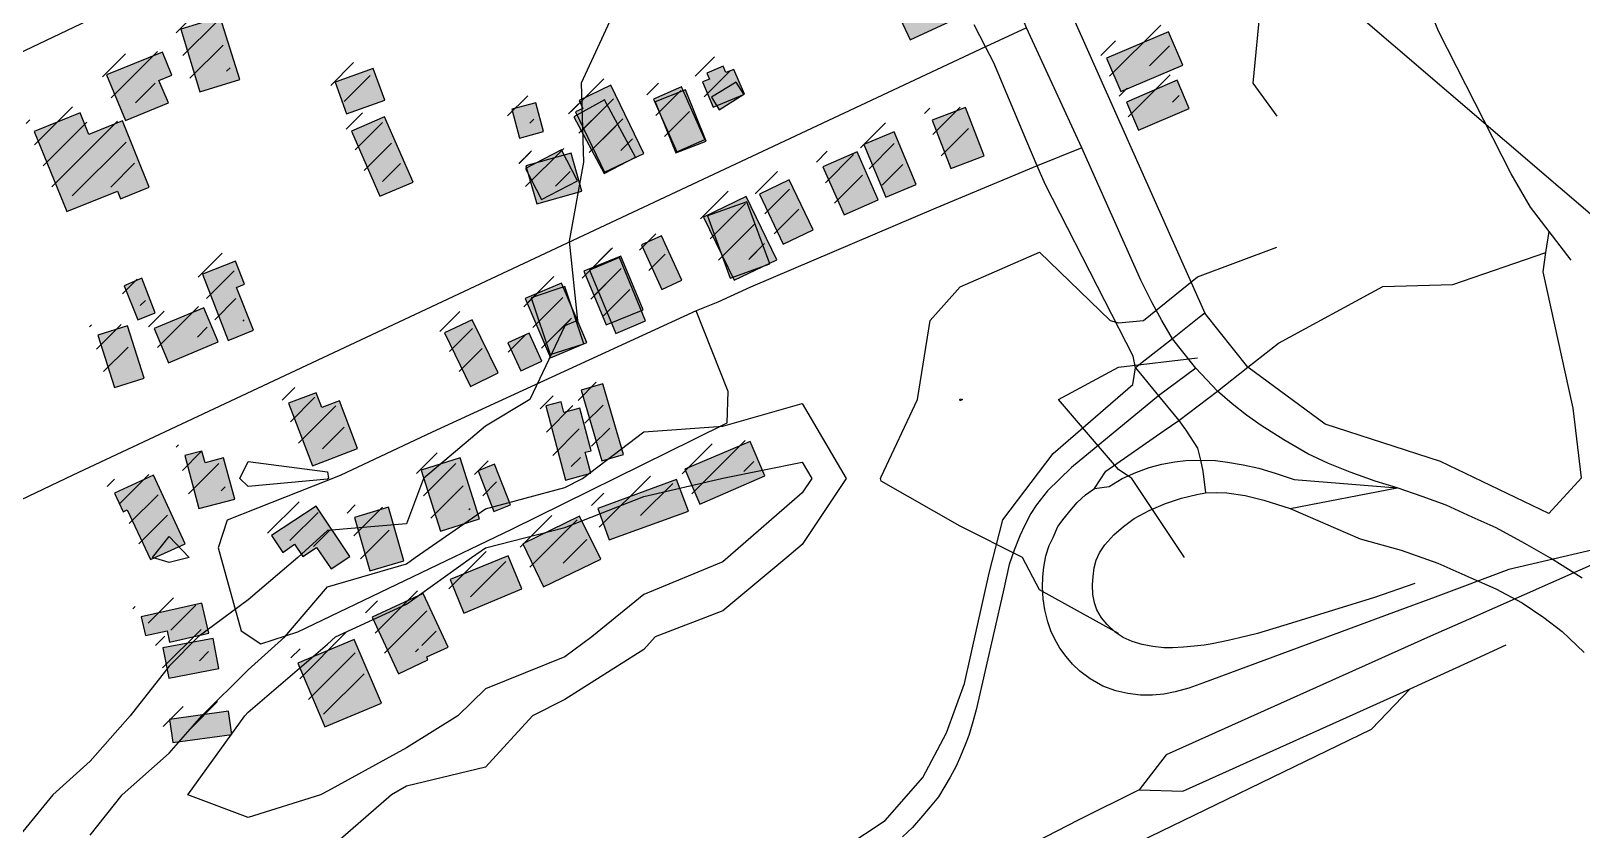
# Model space of a CAD drawing. Extents: x 6576311 to 6728256, y 2029764 to 2237541.
# Drawn here: x 6671656 to 6672833, y 2176499 to 2177105 of the extents above; entities that cross this region are included whole.
import ezdxf

# ---------------------------------------------------------------- set-up
doc = ezdxf.new("R2010")
doc.units = 21
for name, color, linetype in [('BUILDINGS', 9, 'Continuous'), ('CL_LOCAL', 4, 'Continuous'), ('CL_MAJOR', 2, 'Continuous'), ('CL_TRAIL', 6, 'Continuous'), ('CONTOUR_INDEX', 150, 'Continuous'), ('CONTOUR_MAJOR', 92, 'Continuous'), ('PLSS_QQ', 8, 'Continuous')]:
    doc.layers.add(name, color=color, linetype=linetype)

msp = doc.modelspace()

# ---------------------------------------------------------------- hatches: boundary and pattern name
at = {"layer": 'BUILDINGS_HATCH'}
for points in [[(6672304.8, 2177137.8), (6672323.2, 2177098.1), (6672353.2, 2177111.9), (6672334.8, 2177151.6)], [(6671814.7, 2177067.9), (6671800, 2177115.2), (6671770, 2177106.3), (6671784.6, 2177058.7)], [(6672472.2, 2177084.3), (6672483, 2177059), (6672529.9, 2177078.8), (6672519.1, 2177104.1)], [(6671753.4, 2177067.3), (6671763.3, 2177071.3), (6671756.1, 2177088.8), (6671713.7, 2177071.5), (6671728, 2177036.9), (6671760.6, 2177050.2)], [(6671895.6, 2177042), (6671924.8, 2177052.3), (6671915.9, 2177076.3), (6671887, 2177066)], [(6672165.8, 2177066.2), (6672173.8, 2177047), (6672197.5, 2177056.9), (6672189.6, 2177075.7), (6672183.4, 2177073.2), (6672181.3, 2177078), (6672169, 2177072.9), (6672170.9, 2177068.3)], [(6672178.4, 2177045.1), (6672197, 2177056.8), (6672191.3, 2177065.9), (6672172.6, 2177054.5)], [(6672487.2, 2177050.9), (6672496.4, 2177029.5), (6672534.9, 2177046), (6672525.7, 2177067.4)], [(6672115, 2177009.1), (6672091.5, 2177052.7), (6672068.1, 2177039.8), (6672091.2, 2176996.6)], [(6672069.4, 2177043.5), (6672091.5, 2176997.6), (6672121.3, 2177011.8), (6672096.3, 2177063.7), (6672072.1, 2177052.1), (6672075, 2177046.1)], [(6672128.5, 2177053.1), (6672146.3, 2177013.2), (6672167.5, 2177022.5), (6672149.8, 2177062.5)], [(6672129.8, 2177051), (6672145.6, 2177012.5), (6672168.5, 2177021.3), (6672152.8, 2177060.2)], [(6671683.5, 2176967.9), (6671722, 2176983.4), (6671724.3, 2176977.6), (6671746.1, 2176986.4), (6671725.7, 2177036.6), (6671700.2, 2177026.3), (6671693.7, 2177042.6), (6671658.8, 2177028.6)], [(6672021.2, 2177045.5), (6672027, 2177023.6), (6672045.1, 2177028.5), (6672039.4, 2177050.3)], [(6672340, 2177037.1), (6672354.1, 2177000.6), (6672379.3, 2177010.2), (6672365.1, 2177046.8)], [(6671946.3, 2176990.2), (6671924.5, 2177039.6), (6671899.6, 2177028.9), (6671921.1, 2176979.5)], [(6672288, 2177018.6), (6672304.7, 2176978.8), (6672327.7, 2176988.4), (6672311, 2177028.2)], [(6672031.5, 2177000.6), (6672043.7, 2176977.1), (6672070.8, 2176991.1), (6672058.7, 2177014.6)], [(6672031.6, 2177002.5), (6672040, 2176973.8), (6672074.2, 2176983.4), (6672066.2, 2177012.2)], [(6672257.1, 2177001.8), (6672273.2, 2176965.4), (6672299, 2176976.7), (6672282.9, 2177013.1)], [(6672208.9, 2176981.1), (6672227, 2176943.2), (6672249.6, 2176953.9), (6672231.5, 2176991.8)], [(6672166.5, 2176963.7), (6672189.8, 2176915.7), (6672222, 2176931.1), (6672198.8, 2176979.2)], [(6672216.9, 2176928.3), (6672199.4, 2176975.2), (6672169.6, 2176964.5), (6672186.8, 2176917.3)], [(6672119.5, 2176942.5), (6672135, 2176908.8), (6672150, 2176915.7), (6672134.5, 2176949.4)], [(6671818.4, 2176912.8), (6671811.6, 2176930.2), (6671786.4, 2176920.3), (6671805.9, 2176870.1), (6671825.1, 2176877.8), (6671812.2, 2176910.2)], [(6672075.8, 2176922.6), (6672092.7, 2176881.9), (6672120.6, 2176893.3), (6672103.7, 2176934.1)], [(6672079.9, 2176923.4), (6672100, 2176875.4), (6672122.6, 2176884.9), (6672102.8, 2176932.9)], [(6671727.1, 2176911.6), (6671737.4, 2176885.8), (6671750.7, 2176891), (6671740.4, 2176917.2)], [(6672031.2, 2176901.8), (6672050.4, 2176856.8), (6672077.9, 2176868.5), (6672058.8, 2176913.4)], [(6672050.1, 2176859.5), (6672075.6, 2176867.6), (6672061.2, 2176910.9), (6672035.7, 2176902.4)], [(6671798.5, 2176869), (6671787.6, 2176894.8), (6671749.9, 2176879), (6671760.8, 2176853.2)], [(6671707.1, 2176874), (6671719.8, 2176834.4), (6671742.2, 2176841.4), (6671729.5, 2176881.1)], [(6672010.7, 2176845.5), (6671991, 2176885.8), (6671970.1, 2176875.9), (6671989.8, 2176835.2)], [(6672018.2, 2176868.3), (6672028, 2176847.1), (6672043.9, 2176854.4), (6672034.2, 2176875.6)], [(6671877, 2176819.1), (6671872.7, 2176830.3), (6671851.7, 2176822.6), (6671869.8, 2176775), (6671904.1, 2176788.2), (6671890.3, 2176824.2)], [(6672105.7, 2176783.6), (6672090.2, 2176837.1), (6672073.8, 2176832.3), (6672089.3, 2176778.8)], [(6672060.5, 2176815.5), (6672058.5, 2176823.5), (6672046.9, 2176820.5), (6672061.9, 2176764.1), (6672081.1, 2176769.3), (6672076.8, 2176785.3), (6672081.3, 2176786.4), (6672072.7, 2176818.8)], [(6671810.9, 2176749.6), (6671802.5, 2176780.9), (6671788.4, 2176777.2), (6671786.1, 2176786.2), (6671773, 2176782.9), (6671783.7, 2176742.5)], [(6672213, 2176767.3), (6672201.8, 2176793.5), (6672152.3, 2176772.5), (6672163.8, 2176746)], [(6671996.5, 2176734.7), (6671981.8, 2176780.9), (6671952.3, 2176771.7), (6671967, 2176725.5)], [(6672007.5, 2176740.2), (6672020.2, 2176745.4), (6672007.9, 2176776.3), (6671995.5, 2176771.1)], [(6671719.8, 2176754.3), (6671726.4, 2176740.1), (6671729.3, 2176741.6), (6671747, 2176703.8), (6671773.3, 2176715.9), (6671749.3, 2176767.9)], [(6672086.3, 2176742.7), (6672095, 2176718.7), (6672155, 2176740.5), (6672146.1, 2176764.5)], [(6671856.4, 2176715.5), (6671862.7, 2176706.1), (6671872.9, 2176713.1), (6671884, 2176696.7), (6671898.2, 2176706.2), (6671872.8, 2176744.4), (6671838.8, 2176722), (6671847.4, 2176709.3)], [(6671939.3, 2176702.8), (6671927.5, 2176743.5), (6671901.7, 2176735.8), (6671913.5, 2176695.4)], [(6672088.5, 2176704.1), (6672072.5, 2176736.8), (6672029.4, 2176715.9), (6672045.2, 2176683.2)], [(6672028.7, 2176681.7), (6672018.4, 2176706.8), (6671974.3, 2176688.7), (6671984.6, 2176663.3)], [(6671915.1, 2176660.1), (6671935.1, 2176617.2), (6671957.5, 2176627.8), (6671956.6, 2176630), (6671972.8, 2176637.4), (6671953.9, 2176678.1)], [(6671791.2, 2176647.9), (6671786, 2176670.8), (6671740.1, 2176660.4), (6671743.3, 2176646.2), (6671759.7, 2176649.9), (6671761.5, 2176641.2)], [(6671799, 2176621.3), (6671794.6, 2176643.9), (6671756.4, 2176636.8), (6671761, 2176613.9)], [(6671879.4, 2176576.9), (6671922.2, 2176594.9), (6671901.6, 2176643.2), (6671858.8, 2176625.2)], [(6671808.8, 2176571.1), (6671806.2, 2176588.9), (6671761.4, 2176582.6), (6671764, 2176565.1)]]:
    msp.add_hatch(color=251, dxfattribs=at).paths.add_polyline_path(points)
at = {"layer": 'BUILDINGS_SHADOW'}
h = msp.add_hatch(dxfattribs=at)
h.set_pattern_fill('ANSI31', scale=5)
h.paths.add_polyline_path([(6671807.9, 2177075.3), (6671793.2, 2177122.6), (6671763.2, 2177113.7), (6671777.9, 2177066)])
h = msp.add_hatch(dxfattribs=at)
h.set_pattern_fill('ANSI31', scale=5)
h.paths.add_polyline_path([(6672465.5, 2177091.7), (6672476.2, 2177066.4), (6672523.1, 2177086.1), (6672512.3, 2177111.5)])
h = msp.add_hatch(dxfattribs=at)
h.set_pattern_fill('ANSI31', scale=5)
h.paths.add_polyline_path([(6671746.6, 2177074.7), (6671756.6, 2177078.7), (6671749.4, 2177096.2), (6671706.9, 2177078.9), (6671721.2, 2177044.3), (6671753.8, 2177057.6)])
h = msp.add_hatch(dxfattribs=at)
h.set_pattern_fill('ANSI31', scale=5)
h.paths.add_polyline_path([(6671888.8, 2177049.4), (6671918, 2177059.7), (6671909.1, 2177083.7), (6671880.2, 2177073.4)])
h = msp.add_hatch(dxfattribs=at)
h.set_pattern_fill('ANSI31', scale=5)
h.paths.add_polyline_path([(6672159, 2177073.6), (6672167.1, 2177054.4), (6672190.8, 2177064.3), (6672182.9, 2177083.1), (6672176.7, 2177080.5), (6672174.6, 2177085.4), (6672162.2, 2177080.3), (6672164.2, 2177075.7)])
h = msp.add_hatch(dxfattribs=at)
h.set_pattern_fill('ANSI31', scale=5)
h.paths.add_polyline_path([(6672062.6, 2177050.8), (6672084.7, 2177005), (6672114.5, 2177019.2), (6672089.6, 2177071.1), (6672065.3, 2177059.5), (6672068.2, 2177053.5)])
h = msp.add_hatch(dxfattribs=at)
h.set_pattern_fill('ANSI31', scale=5)
h.paths.add_polyline_path([(6672121.8, 2177060.5), (6672139.5, 2177020.5), (6672160.8, 2177029.9), (6672143, 2177069.9)])
h = msp.add_hatch(dxfattribs=at)
h.set_pattern_fill('ANSI31', scale=5)
h.paths.add_polyline_path([(6672123.1, 2177058.4), (6672138.8, 2177019.9), (6672161.8, 2177028.7), (6672146, 2177067.6)])
h = msp.add_hatch(dxfattribs=at)
h.set_pattern_fill('ANSI31', scale=5)
h.paths.add_polyline_path([(6672171.6, 2177052.4), (6672190.3, 2177064.2), (6672184.6, 2177073.3), (6672165.9, 2177061.9)])
h = msp.add_hatch(dxfattribs=at)
h.set_pattern_fill('ANSI31', scale=5)
h.paths.add_polyline_path([(6672480.5, 2177058.3), (6672489.7, 2177036.9), (6672528.2, 2177053.4), (6672518.9, 2177074.8)])
h = msp.add_hatch(dxfattribs=at)
h.set_pattern_fill('ANSI31', scale=5)
h.paths.add_polyline_path([(6672014.5, 2177052.9), (6672020.2, 2177031), (6672038.4, 2177035.8), (6672032.6, 2177057.7)])
h = msp.add_hatch(dxfattribs=at)
h.set_pattern_fill('ANSI31', scale=5)
h.paths.add_polyline_path([(6672108.2, 2177016.5), (6672084.8, 2177060.1), (6672061.3, 2177047.2), (6672084.5, 2177004)])
h = msp.add_hatch(dxfattribs=at)
h.set_pattern_fill('ANSI31', scale=5)
h.paths.add_polyline_path([(6672333.2, 2177044.5), (6672347.4, 2177008), (6672372.5, 2177017.6), (6672358.4, 2177054.1)])
h = msp.add_hatch(dxfattribs=at)
h.set_pattern_fill('ANSI31', scale=5)
h.paths.add_polyline_path([(6671676.7, 2176975.3), (6671715.2, 2176990.8), (6671717.5, 2176984.9), (6671739.3, 2176993.8), (6671719, 2177043.9), (6671693.5, 2177033.6), (6671686.9, 2177050), (6671652.1, 2177036)])
h = msp.add_hatch(dxfattribs=at)
h.set_pattern_fill('ANSI31', scale=5)
h.paths.add_polyline_path([(6671939.6, 2176997.5), (6671917.8, 2177047), (6671892.9, 2177036.3), (6671914.4, 2176986.9)])
h = msp.add_hatch(dxfattribs=at)
h.set_pattern_fill('ANSI31', scale=5)
h.paths.add_polyline_path([(6672281.3, 2177026), (6672298, 2176986.2), (6672321, 2176995.8), (6672304.2, 2177035.6)])
h = msp.add_hatch(dxfattribs=at)
h.set_pattern_fill('ANSI31', scale=5)
h.paths.add_polyline_path([(6672024.8, 2177008), (6672037, 2176984.5), (6672064.1, 2176998.5), (6672051.9, 2177021.9)])
h = msp.add_hatch(dxfattribs=at)
h.set_pattern_fill('ANSI31', scale=5)
h.paths.add_polyline_path([(6672024.9, 2177009.9), (6672033.2, 2176981.2), (6672067.5, 2176990.8), (6672059.4, 2177019.5)])
h = msp.add_hatch(dxfattribs=at)
h.set_pattern_fill('ANSI31', scale=5)
h.paths.add_polyline_path([(6672250.4, 2177009.2), (6672266.4, 2176972.8), (6672292.2, 2176984), (6672276.2, 2177020.5)])
h = msp.add_hatch(dxfattribs=at)
h.set_pattern_fill('ANSI31', scale=5)
h.paths.add_polyline_path([(6672202.1, 2176988.5), (6672220.3, 2176950.6), (6672242.8, 2176961.3), (6672224.7, 2176999.2)])
h = msp.add_hatch(dxfattribs=at)
h.set_pattern_fill('ANSI31', scale=5)
h.paths.add_polyline_path([(6672159.8, 2176971.1), (6672183.1, 2176923), (6672215.3, 2176938.5), (6672192.1, 2176986.6)])
h = msp.add_hatch(dxfattribs=at)
h.set_pattern_fill('ANSI31', scale=5)
h.paths.add_polyline_path([(6672210.1, 2176935.7), (6672192.6, 2176982.6), (6672162.9, 2176971.9), (6672180.1, 2176924.6)])
h = msp.add_hatch(dxfattribs=at)
h.set_pattern_fill('ANSI31', scale=5)
h.paths.add_polyline_path([(6672112.7, 2176949.9), (6672128.3, 2176916.2), (6672143.3, 2176923.1), (6672127.7, 2176956.8)])
h = msp.add_hatch(dxfattribs=at)
h.set_pattern_fill('ANSI31', scale=5)
h.paths.add_polyline_path([(6671811.7, 2176920.1), (6671804.8, 2176937.6), (6671779.6, 2176927.7), (6671799.1, 2176877.5), (6671818.4, 2176885.2), (6671805.5, 2176917.6)])
h = msp.add_hatch(dxfattribs=at)
h.set_pattern_fill('ANSI31', scale=5)
h.paths.add_polyline_path([(6672069.1, 2176930), (6672086, 2176889.2), (6672113.9, 2176900.7), (6672097, 2176941.5)])
h = msp.add_hatch(dxfattribs=at)
h.set_pattern_fill('ANSI31', scale=5)
h.paths.add_polyline_path([(6672073.1, 2176930.7), (6672093.2, 2176882.7), (6672115.9, 2176892.3), (6672096.1, 2176940.3)])
h = msp.add_hatch(dxfattribs=at)
h.set_pattern_fill('ANSI31', scale=5)
h.paths.add_polyline_path([(6671720.4, 2176919), (6671730.7, 2176893.2), (6671744, 2176898.4), (6671733.7, 2176924.5)])
h = msp.add_hatch(dxfattribs=at)
h.set_pattern_fill('ANSI31', scale=5)
h.paths.add_polyline_path([(6672024.5, 2176909.1), (6672043.7, 2176864.2), (6672071.2, 2176875.9), (6672052, 2176920.8)])
h = msp.add_hatch(dxfattribs=at)
h.set_pattern_fill('ANSI31', scale=5)
h.paths.add_polyline_path([(6672043.4, 2176866.9), (6672068.8, 2176875), (6672054.5, 2176918.3), (6672029, 2176909.8)])
h = msp.add_hatch(dxfattribs=at)
h.set_pattern_fill('ANSI31', scale=5)
h.paths.add_polyline_path([(6671791.7, 2176876.4), (6671780.8, 2176902.2), (6671743.2, 2176886.3), (6671754.1, 2176860.5)])
h = msp.add_hatch(dxfattribs=at)
h.set_pattern_fill('ANSI31', scale=5)
h.paths.add_polyline_path([(6671700.4, 2176881.4), (6671713, 2176841.8), (6671735.4, 2176848.8), (6671722.8, 2176888.4)])
h = msp.add_hatch(dxfattribs=at)
h.set_pattern_fill('ANSI31', scale=5)
h.paths.add_polyline_path([(6672004, 2176852.9), (6671984.2, 2176893.2), (6671963.3, 2176883.3), (6671983, 2176842.6)])
h = msp.add_hatch(dxfattribs=at)
h.set_pattern_fill('ANSI31', scale=5)
h.paths.add_polyline_path([(6672011.5, 2176875.7), (6672021.3, 2176854.5), (6672037.2, 2176861.7), (6672027.4, 2176883)])
h = msp.add_hatch(dxfattribs=at)
h.set_pattern_fill('ANSI31', scale=5)
h.paths.add_polyline_path([(6672099, 2176791), (6672083.4, 2176844.5), (6672067, 2176839.7), (6672082.6, 2176786.2)])
h = msp.add_hatch(dxfattribs=at)
h.set_pattern_fill('ANSI31', scale=5)
h.paths.add_polyline_path([(6671870.2, 2176826.4), (6671865.9, 2176837.7), (6671845, 2176830), (6671863, 2176782.3), (6671897.3, 2176795.6), (6671883.5, 2176831.6)])
h = msp.add_hatch(dxfattribs=at)
h.set_pattern_fill('ANSI31', scale=5)
h.paths.add_polyline_path([(6672053.8, 2176822.8), (6672051.7, 2176830.8), (6672040.1, 2176827.9), (6672055.1, 2176771.5), (6672074.4, 2176776.7), (6672070, 2176792.7), (6672074.6, 2176793.8), (6672065.9, 2176826.2)])
h = msp.add_hatch(dxfattribs=at)
h.set_pattern_fill('ANSI31', scale=5)
h.paths.add_polyline_path([(6671804.2, 2176756.9), (6671795.8, 2176788.2), (6671781.6, 2176784.5), (6671779.3, 2176793.6), (6671766.3, 2176790.3), (6671777, 2176749.9)])
h = msp.add_hatch(dxfattribs=at)
h.set_pattern_fill('ANSI31', scale=5)
h.paths.add_polyline_path([(6672206.3, 2176774.7), (6672195.1, 2176800.9), (6672145.5, 2176779.9), (6672157, 2176753.4)])
h = msp.add_hatch(dxfattribs=at)
h.set_pattern_fill('ANSI31', scale=5)
h.paths.add_polyline_path([(6671989.7, 2176742.1), (6671975.1, 2176788.3), (6671945.6, 2176779), (6671960.3, 2176732.9)])
h = msp.add_hatch(dxfattribs=at)
h.set_pattern_fill('ANSI31', scale=5)
h.paths.add_polyline_path([(6672000.8, 2176747.6), (6672013.5, 2176752.7), (6672001.2, 2176783.7), (6671988.7, 2176778.5)])
h = msp.add_hatch(dxfattribs=at)
h.set_pattern_fill('ANSI31', scale=5)
h.paths.add_polyline_path([(6671713.1, 2176761.7), (6671719.7, 2176747.5), (6671722.5, 2176749), (6671740.3, 2176711.2), (6671766.6, 2176723.3), (6671742.5, 2176775.3)])
h = msp.add_hatch(dxfattribs=at)
h.set_pattern_fill('ANSI31', scale=5)
h.paths.add_polyline_path([(6672079.6, 2176750.1), (6672088.2, 2176726.1), (6672148.2, 2176747.9), (6672139.3, 2176771.9)])
h = msp.add_hatch(dxfattribs=at)
h.set_pattern_fill('ANSI31', scale=5)
h.paths.add_polyline_path([(6671849.7, 2176722.9), (6671856, 2176713.5), (6671866.1, 2176720.4), (6671877.3, 2176704.1), (6671891.4, 2176713.6), (6671866, 2176751.8), (6671832.1, 2176729.4), (6671840.6, 2176716.7)])
h = msp.add_hatch(dxfattribs=at)
h.set_pattern_fill('ANSI31', scale=5)
h.paths.add_polyline_path([(6671932.6, 2176710.2), (6671920.8, 2176750.9), (6671895, 2176743.1), (6671906.8, 2176702.8)])
h = msp.add_hatch(dxfattribs=at)
h.set_pattern_fill('ANSI31', scale=5)
h.paths.add_polyline_path([(6672081.7, 2176711.5), (6672065.7, 2176744.2), (6672022.7, 2176723.3), (6672038.4, 2176690.6)])
h = msp.add_hatch(dxfattribs=at)
h.set_pattern_fill('ANSI31', scale=5)
h.paths.add_polyline_path([(6672022, 2176689), (6672011.7, 2176714.1), (6671967.5, 2176696.1), (6671977.8, 2176670.6)])
h = msp.add_hatch(dxfattribs=at)
h.set_pattern_fill('ANSI31', scale=5)
h.paths.add_polyline_path([(6671784.5, 2176655.3), (6671779.3, 2176678.2), (6671733.3, 2176667.8), (6671736.5, 2176653.6), (6671753, 2176657.3), (6671754.7, 2176648.6)])
h = msp.add_hatch(dxfattribs=at)
h.set_pattern_fill('ANSI31', scale=5)
h.paths.add_polyline_path([(6671908.3, 2176667.4), (6671928.4, 2176624.5), (6671950.7, 2176635.2), (6671949.9, 2176637.4), (6671966, 2176644.7), (6671947.1, 2176685.4)])
h = msp.add_hatch(dxfattribs=at)
h.set_pattern_fill('ANSI31', scale=5)
h.paths.add_polyline_path([(6671792.2, 2176628.7), (6671787.9, 2176651.3), (6671749.6, 2176644.2), (6671754.3, 2176621.3)])
h = msp.add_hatch(dxfattribs=at)
h.set_pattern_fill('ANSI31', scale=5)
h.paths.add_polyline_path([(6671872.7, 2176584.2), (6671915.4, 2176602.3), (6671894.8, 2176650.6), (6671852.1, 2176632.6)])
h = msp.add_hatch(dxfattribs=at)
h.set_pattern_fill('ANSI31', scale=5)
h.paths.add_polyline_path([(6671802.1, 2176578.5), (6671799.5, 2176596.3), (6671754.7, 2176589.9), (6671757.3, 2176572.5)])

# ---------------------------------------------------------------- linework, layer by layer
at = {"layer": 'BUILDINGS'}
for points in [[(6672304.8, 2177137.8), (6672323.2, 2177098.1), (6672353.2, 2177111.9), (6672334.8, 2177151.6), (6672304.8, 2177137.8)], [(6671814.7, 2177067.9), (6671800, 2177115.2), (6671770, 2177106.3), (6671784.6, 2177058.7), (6671814.7, 2177067.9)], [(6672472.2, 2177084.3), (6672483, 2177059), (6672529.9, 2177078.8), (6672519.1, 2177104.1), (6672472.2, 2177084.3)], [(6671753.4, 2177067.3), (6671763.3, 2177071.3), (6671756.1, 2177088.8), (6671713.7, 2177071.5), (6671728, 2177036.9), (6671760.6, 2177050.2), (6671753.4, 2177067.3)], [(6671895.6, 2177042), (6671924.8, 2177052.3), (6671915.9, 2177076.3), (6671887, 2177066), (6671895.6, 2177042)], [(6672165.8, 2177066.2), (6672173.8, 2177047), (6672197.5, 2177056.9), (6672189.6, 2177075.7), (6672183.4, 2177073.2), (6672181.3, 2177078), (6672169, 2177072.9), (6672170.9, 2177068.3), (6672165.8, 2177066.2)], [(6672178.4, 2177045.1), (6672197, 2177056.8), (6672191.3, 2177065.9), (6672172.6, 2177054.5), (6672178.4, 2177045.1)], [(6672487.2, 2177050.9), (6672496.4, 2177029.5), (6672534.9, 2177046), (6672525.7, 2177067.4), (6672487.2, 2177050.9)], [(6672115, 2177009.1), (6672091.5, 2177052.7), (6672068.1, 2177039.8), (6672091.2, 2176996.6), (6672115, 2177009.1)], [(6672069.4, 2177043.5), (6672091.5, 2176997.6), (6672121.3, 2177011.8), (6672096.3, 2177063.7), (6672072.1, 2177052.1), (6672075, 2177046.1), (6672069.4, 2177043.5)], [(6672128.5, 2177053.1), (6672146.3, 2177013.2), (6672167.5, 2177022.5), (6672149.8, 2177062.5), (6672128.5, 2177053.1)], [(6672129.8, 2177051), (6672145.6, 2177012.5), (6672168.5, 2177021.3), (6672152.8, 2177060.2), (6672129.8, 2177051)], [(6671683.5, 2176967.9), (6671722, 2176983.4), (6671724.3, 2176977.6), (6671746.1, 2176986.4), (6671725.7, 2177036.6), (6671700.2, 2177026.3), (6671693.7, 2177042.6), (6671658.8, 2177028.6), (6671683.5, 2176967.9)], [(6672021.2, 2177045.5), (6672027, 2177023.6), (6672045.1, 2177028.5), (6672039.4, 2177050.3), (6672021.2, 2177045.5)], [(6672340, 2177037.1), (6672354.1, 2177000.6), (6672379.3, 2177010.2), (6672365.1, 2177046.8), (6672340, 2177037.1)], [(6671946.3, 2176990.2), (6671924.5, 2177039.6), (6671899.6, 2177028.9), (6671921.1, 2176979.5), (6671946.3, 2176990.2)], [(6672288, 2177018.6), (6672304.7, 2176978.8), (6672327.7, 2176988.4), (6672311, 2177028.2), (6672288, 2177018.6)], [(6672031.5, 2177000.6), (6672043.7, 2176977.1), (6672070.8, 2176991.1), (6672058.7, 2177014.6), (6672031.5, 2177000.6)], [(6672031.6, 2177002.5), (6672040, 2176973.8), (6672074.2, 2176983.4), (6672066.2, 2177012.2), (6672031.6, 2177002.5)], [(6672257.1, 2177001.8), (6672273.2, 2176965.4), (6672299, 2176976.7), (6672282.9, 2177013.1), (6672257.1, 2177001.8)], [(6672208.9, 2176981.1), (6672227, 2176943.2), (6672249.6, 2176953.9), (6672231.5, 2176991.8), (6672208.9, 2176981.1)], [(6672166.5, 2176963.7), (6672189.8, 2176915.7), (6672222, 2176931.1), (6672198.8, 2176979.2), (6672166.5, 2176963.7)], [(6672216.9, 2176928.3), (6672199.4, 2176975.2), (6672169.6, 2176964.5), (6672186.8, 2176917.3), (6672216.9, 2176928.3)], [(6672119.5, 2176942.5), (6672135, 2176908.8), (6672150, 2176915.7), (6672134.5, 2176949.4), (6672119.5, 2176942.5)], [(6671818.4, 2176912.8), (6671811.6, 2176930.2), (6671786.4, 2176920.3), (6671805.9, 2176870.1), (6671825.1, 2176877.8), (6671812.2, 2176910.2), (6671818.4, 2176912.8)], [(6672075.8, 2176922.6), (6672092.7, 2176881.9), (6672120.6, 2176893.3), (6672103.7, 2176934.1), (6672075.8, 2176922.6)], [(6672079.9, 2176923.4), (6672100, 2176875.4), (6672122.6, 2176884.9), (6672102.8, 2176932.9), (6672079.9, 2176923.4)], [(6671727.1, 2176911.6), (6671737.4, 2176885.8), (6671750.7, 2176891), (6671740.4, 2176917.2), (6671727.1, 2176911.6)], [(6672031.2, 2176901.8), (6672050.4, 2176856.8), (6672077.9, 2176868.5), (6672058.8, 2176913.4), (6672031.2, 2176901.8)], [(6672050.1, 2176859.5), (6672075.6, 2176867.6), (6672061.2, 2176910.9), (6672035.7, 2176902.4), (6672050.1, 2176859.5)], [(6671798.5, 2176869), (6671787.6, 2176894.8), (6671749.9, 2176879), (6671760.8, 2176853.2), (6671798.5, 2176869)], [(6671707.1, 2176874), (6671719.8, 2176834.4), (6671742.2, 2176841.4), (6671729.5, 2176881.1), (6671707.1, 2176874)], [(6672010.7, 2176845.5), (6671991, 2176885.8), (6671970.1, 2176875.9), (6671989.8, 2176835.2), (6672010.7, 2176845.5)], [(6672018.2, 2176868.3), (6672028, 2176847.1), (6672043.9, 2176854.4), (6672034.2, 2176875.6), (6672018.2, 2176868.3)], [(6671877, 2176819.1), (6671872.7, 2176830.3), (6671851.7, 2176822.6), (6671869.8, 2176775), (6671904.1, 2176788.2), (6671890.3, 2176824.2), (6671877, 2176819.1)], [(6672105.7, 2176783.6), (6672090.2, 2176837.1), (6672073.8, 2176832.3), (6672089.3, 2176778.8), (6672105.7, 2176783.6)], [(6672060.5, 2176815.5), (6672058.5, 2176823.5), (6672046.9, 2176820.5), (6672061.9, 2176764.1), (6672081.1, 2176769.3), (6672076.8, 2176785.3), (6672081.3, 2176786.4), (6672072.7, 2176818.8), (6672060.5, 2176815.5)], [(6671810.9, 2176749.6), (6671802.5, 2176780.9), (6671788.4, 2176777.2), (6671786.1, 2176786.2), (6671773, 2176782.9), (6671783.7, 2176742.5), (6671810.9, 2176749.6)], [(6672213, 2176767.3), (6672201.8, 2176793.5), (6672152.3, 2176772.5), (6672163.8, 2176746), (6672213, 2176767.3)], [(6671996.5, 2176734.7), (6671981.8, 2176780.9), (6671952.3, 2176771.7), (6671967, 2176725.5), (6671996.5, 2176734.7)], [(6672007.5, 2176740.2), (6672020.2, 2176745.4), (6672007.9, 2176776.3), (6671995.5, 2176771.1), (6672007.5, 2176740.2)], [(6671719.8, 2176754.3), (6671726.4, 2176740.1), (6671729.3, 2176741.6), (6671747, 2176703.8), (6671773.3, 2176715.9), (6671749.3, 2176767.9), (6671719.8, 2176754.3)], [(6672086.3, 2176742.7), (6672095, 2176718.7), (6672155, 2176740.5), (6672146.1, 2176764.5), (6672086.3, 2176742.7)], [(6671856.4, 2176715.5), (6671862.7, 2176706.1), (6671872.9, 2176713.1), (6671884, 2176696.7), (6671898.2, 2176706.2), (6671872.8, 2176744.4), (6671838.8, 2176722), (6671847.4, 2176709.3), (6671856.4, 2176715.5)], [(6671939.3, 2176702.8), (6671927.5, 2176743.5), (6671901.7, 2176735.8), (6671913.5, 2176695.4), (6671939.3, 2176702.8)], [(6672088.5, 2176704.1), (6672072.5, 2176736.8), (6672029.4, 2176715.9), (6672045.2, 2176683.2), (6672088.5, 2176704.1)], [(6672028.7, 2176681.7), (6672018.4, 2176706.8), (6671974.3, 2176688.7), (6671984.6, 2176663.3), (6672028.7, 2176681.7)], [(6671915.1, 2176660.1), (6671935.1, 2176617.2), (6671957.5, 2176627.8), (6671956.6, 2176630), (6671972.8, 2176637.4), (6671953.9, 2176678.1), (6671915.1, 2176660.1)], [(6671791.2, 2176647.9), (6671786, 2176670.8), (6671740.1, 2176660.4), (6671743.3, 2176646.2), (6671759.7, 2176649.9), (6671761.5, 2176641.2), (6671791.2, 2176647.9)], [(6671799, 2176621.3), (6671794.6, 2176643.9), (6671756.4, 2176636.8), (6671761, 2176613.9), (6671799, 2176621.3)], [(6671879.4, 2176576.9), (6671922.2, 2176594.9), (6671901.6, 2176643.2), (6671858.8, 2176625.2), (6671879.4, 2176576.9)], [(6671808.8, 2176571.1), (6671806.2, 2176588.9), (6671761.4, 2176582.6), (6671764, 2176565.1), (6671808.8, 2176571.1)]]:
    msp.add_lwpolyline(points, close=True, dxfattribs=at)
at = {"layer": 'CL_LOCAL'}
for points in [[(6672432.1, 2177461.5), (6672314.1, 2177405.5), (6672296.5, 2177397.1), (6672252.5, 2177376.1), (6672123.6, 2177314.8), (6671291.2, 2176918.3), (6671057.8, 2176809), (6671026.8, 2176794.3), (6670893.4, 2176731), (6670877.7, 2176723.5), (6670841.5, 2176706.8), (6670648.5, 2176617.9), (6670449.1, 2176536.5), (6670437.9, 2176531.9), (6670416.9, 2176523.3)], [(6672411.4, 2177107.1), (6672380.3, 2177092.9), (6671688.2, 2176767.8), (6671518, 2176686.8), (6671398.8, 2176630), (6671389.9, 2176625.7), (6671255.1, 2176561.6), (6671139.7, 2176510.7), (6671002.3, 2176441.7), (6670984.3, 2176432.6)], [(6672453.5, 2177016.1), (6672419.5, 2177002.5), (6672342.6, 2176970.3), (6672202, 2176910.5), (6672177.4, 2176899), (6672160.8, 2176892.6), (6671960.8, 2176800.4), (6671890.8, 2176767.6), (6671828.3, 2176742.9), (6671805.3, 2176733.8), (6671798.3, 2176712.8), (6671815.7, 2176649.9), (6671830.8, 2176640), (6671858.8, 2176649.1), (6672021.1, 2176726.8), (6672159.4, 2176795.3), (6672184.4, 2176807.5), (6672185.3, 2176831.4), (6672160.8, 2176892.6)]]:
    msp.add_lwpolyline(points, dxfattribs=at)
at = {"layer": 'CL_MAJOR'}
for points in [[(6672453.5, 2177016.1), (6672411.4, 2177107.1), (6672296.5, 2177397.1)], [(6672540, 2176849.1), (6672529.9, 2176861.5), (6672522.3, 2176871.3), (6672514, 2176885.2), (6672506.7, 2176898.5), (6672498.1, 2176915.7), (6672453.5, 2177016.1)], [(6672540, 2176849.1), (6672511.6, 2176828), (6672445.6, 2176773.6), (6672427.4, 2176756.1), (6672419.1, 2176745.3), (6672414.8, 2176738.8), (6672410.1, 2176730), (6672406.3, 2176721.9), (6672402.1, 2176711.1), (6672398.4, 2176700.1), (6672393.7, 2176679.4), (6672373.4, 2176589.9), (6672370.2, 2176578.9), (6672367.7, 2176570.4), (6672364.9, 2176563.4), (6672361.5, 2176554.8), (6672358, 2176547.2), (6672353.5, 2176538.9), (6672349.5, 2176532), (6672344.6, 2176523.9), (6672338.3, 2176516.2), (6672332.8, 2176509.6), (6672325.1, 2176500.7), (6672317.4, 2176493.6)], [(6672692.5, 2176758.3), (6672675.8, 2176763.4), (6672656.9, 2176770.1), (6672640.5, 2176776.7), (6672624.9, 2176784.1), (6672606.7, 2176794.6), (6672589.5, 2176805.5), (6672578.4, 2176813.5), (6672567.5, 2176822), (6672556.3, 2176831.7), (6672548.1, 2176840.1), (6672540, 2176849.1)], [(6672462.9, 2176757.8), (6672471.7, 2176770.9), (6672515.8, 2176801.7), (6672526.9, 2176809.4), (6672556.3, 2176831.7)], [(6672462.9, 2176757.8), (6672474.1, 2176759.4), (6672483.9, 2176765.3), (6672494.3, 2176769.8), (6672504.6, 2176773.7), (6672514.1, 2176776.3), (6672523.9, 2176778.1), (6672532.3, 2176778.9), (6672543.3, 2176779.3), (6672554.7, 2176778.9), (6672563.8, 2176777.7), (6672575.9, 2176775.7), (6672587.7, 2176773.2), (6672600, 2176769.3), (6672614.5, 2176764.5), (6672692.5, 2176758.3)], [(6672833, 2176689.8), (6672817.8, 2176699.4), (6672808.8, 2176704.9), (6672789.3, 2176716.1), (6672767.6, 2176727.8), (6672749.4, 2176736.1), (6672729.8, 2176745.1), (6672711.6, 2176751.7), (6672692.5, 2176758.3)], [(6672459.7, 2176613.4), (6672452, 2176619.2), (6672446.4, 2176624.5), (6672441.6, 2176630.3), (6672436.7, 2176636.6), (6672432.9, 2176643.4), (6672430, 2176649.7), (6672427.7, 2176656.5), (6672425.4, 2176665.7), (6672424.2, 2176674), (6672423.7, 2176682.9), (6672423.9, 2176690.8), (6672424.5, 2176698.2), (6672426.1, 2176706.8), (6672428.7, 2176714.5), (6672431.6, 2176720.7), (6672435.3, 2176729), (6672439.9, 2176735.3), (6672444.3, 2176740.5), (6672450, 2176747.2), (6672456.3, 2176753), (6672462.9, 2176757.8)], [(6672893.2, 2176723.4), (6672746.6, 2176658.4)], [(6672893.2, 2176723.4), (6672777.3, 2176696.2)], [(6672777.3, 2176696.2), (6672721.3, 2176675.4)], [(6672721.3, 2176675.4), (6672689.8, 2176663.7)], [(6672689.8, 2176663.7), (6672545.6, 2176610.4), (6672534.6, 2176606.3), (6672524.1, 2176603.6), (6672515.5, 2176601.8), (6672506.9, 2176600.9), (6672497.9, 2176600.9), (6672488.2, 2176602.2), (6672479.3, 2176604.4), (6672469.3, 2176607.8), (6672459.7, 2176613.4)], [(6672746.6, 2176658.4), (6672717.9, 2176645.8)], [(6672717.9, 2176645.8), (6672517.3, 2176555.7), (6672497, 2176529.1)], [(6672746.1, 2176625.7), (6672775.2, 2176639.2)], [(6672497, 2176529.1), (6672530, 2176528.1), (6672702.4, 2176605.7), (6672746.1, 2176625.7)], [(6672673.2, 2176575.3), (6672702.4, 2176605.7)], [(6672304.1, 2176383.7), (6672353.2, 2176411), (6672480.3, 2176481.7), (6672673.2, 2176575.3)], [(6672497, 2176529.1), (6672450.6, 2176506.1), (6672402.1, 2176481.2), (6672333.3, 2176442.8), (6672280.6, 2176413.4), (6672233.1, 2176385.1), (6672194.4, 2176361.5), (6672143.2, 2176327.9), (6672105, 2176302.1), (6672064.7, 2176274.3), (6672023.5, 2176244.1)]]:
    msp.add_lwpolyline(points, dxfattribs=at)
at = {"layer": 'CL_TRAIL'}
for points in [[(6672824.6, 2176930.9), (6672807.8, 2176952.7), (6672793.7, 2176971.1), (6672779.1, 2176996.5), (6672723.9, 2177104.7), (6672654.9, 2177277.4), (6672602.1, 2177448.4), (6672588.9, 2177491.1), (6672526.3, 2177699.5), (6672483.7, 2177898), (6672489.4, 2177934.2)], [(6672329.7, 2177377.7), (6672546.7, 2176890.8)], [(6672386.7, 2177080.6), (6672380.3, 2177092.9), (6672371.7, 2177109.5)], [(6672411.8, 2177021), (6672386.7, 2177080.6)], [(6672425.7, 2176988.5), (6672419.5, 2177002.5), (6672411.8, 2177021)], [(6671590.3, 2175963.6), (6671680.2, 2176025.1), (6671767.5, 2176094.3), (6672000.7, 2176290.7), (6672118.9, 2176375.6), (6672273.6, 2176485.6), (6672304.2, 2176505.9), (6672332.7, 2176538.5), (6672350.9, 2176572.3), (6672364.5, 2176609.9), (6672383.1, 2176693.5), (6672393.4, 2176734), (6672431.8, 2176784.2), (6672492, 2176836.7), (6672494.2, 2176849.4), (6672492.4, 2176858.1), (6672470.9, 2176900), (6672425.7, 2176988.5)], [(6672807.7, 2176738.7), (6672832.5, 2176765.9), (6672826.1, 2176818.6), (6672803.2, 2176922.2), (6672805.4, 2176936.9), (6672807.8, 2176952.7)], [(6672681.8, 2176911.1), (6672734.8, 2176912.5), (6672805.4, 2176936.9)], [(6672556.3, 2176831.7), (6672579.4, 2176849.7), (6672602.6, 2176867.9), (6672681.8, 2176911.1)], [(6672546.7, 2176890.8), (6672542.3, 2176887.4)], [(6672807.7, 2176738.7), (6672725.5, 2176778.2), (6672638, 2176806.6), (6672579.4, 2176849.7), (6672546.7, 2176890.8)], [(6672542.3, 2176887.4), (6672522.3, 2176871.3), (6672499.2, 2176853.3)], [(6672499.2, 2176853.3), (6672494.2, 2176849.4)], [(6672494.2, 2176849.4), (6672498, 2176844.8)], [(6672498, 2176844.8), (6672511.6, 2176828), (6672526.9, 2176809.4), (6672532.2, 2176801.9)], [(6672532.2, 2176801.9), (6672541.2, 2176788.3)], [(6672541.2, 2176788.3), (6672543.3, 2176779.3), (6672545.3, 2176771)], [(6672545.3, 2176771), (6672547.2, 2176754.4)], [(6672611.5, 2176742.7), (6672692.5, 2176758.3)], [(6672706.1, 2176685.6), (6672675.5, 2176675.1), (6672644.3, 2176665.4), (6672612.5, 2176655.6), (6672586.6, 2176647.8), (6672573.1, 2176644.5), (6672564.4, 2176642.4), (6672558.3, 2176641.1), (6672552.2, 2176640), (6672546.2, 2176638.9), (6672538.6, 2176638.1), (6672530.4, 2176637.5), (6672522.2, 2176637), (6672515.6, 2176636.9), (6672507.2, 2176637.8), (6672499.2, 2176639.4), (6672491.5, 2176641.7), (6672484.8, 2176644.7), (6672478.8, 2176648.7), (6672472.7, 2176654.7), (6672468.4, 2176659.6), (6672464.9, 2176665.8), (6672463, 2176671.1), (6672461.7, 2176677.4), (6672461.4, 2176684.7), (6672462.1, 2176691.1), (6672462.7, 2176697.5), (6672464.2, 2176703.3), (6672466.7, 2176708.9), (6672470.8, 2176715.1), (6672477.6, 2176722.6), (6672484.9, 2176729), (6672493.2, 2176735.1), (6672504.6, 2176741.1), (6672517, 2176746.3), (6672529.1, 2176750.4), (6672540.7, 2176753.2), (6672547.2, 2176754.4)], [(6672547.2, 2176754.4), (6672555.2, 2176754.8), (6672563.4, 2176754.4), (6672577.2, 2176752.4), (6672591.5, 2176748.9), (6672611.5, 2176742.7), (6672645.9, 2176727.6), (6672664.6, 2176719.6), (6672695.7, 2176710.9), (6672723.4, 2176701), (6672748.4, 2176690), (6672767.3, 2176681.6), (6672787.3, 2176671), (6672803.7, 2176660), (6672817.8, 2176649.2), (6672834.4, 2176633.4)]]:
    msp.add_lwpolyline(points, dxfattribs=at)
at = {"layer": 'CONTOUR_INDEX'}
for points, elevation in [([(6672588.8, 2177125.3), (6672583, 2177065.3), (6672601.2, 2177040.3)], 60), ([(6672481.2, 2176647.7), (6672421.2, 2176680.9), (6672408.3, 2176705.3), (6672361.2, 2176729.2), (6672301.2, 2176763.3), (6672300.8, 2176765.3), (6672301.2, 2176766.6), (6672328.7, 2176825.3), (6672338.4, 2176885.3), (6672361.2, 2176910.7), (6672421.2, 2176937), (6672474.9, 2176885.3), (6672481.2, 2176883.4), (6672500.1, 2176885.3), (6672541.2, 2176918.3), (6672601.2, 2176940.9)], 60), ([(6671875.9, 2176525.3), (6671821.2, 2176508.3), (6671775.3, 2176525.3), (6671818.6, 2176585.3), (6671821.2, 2176588), (6671881.2, 2176639.8), (6671887.4, 2176645.3), (6671941.2, 2176669.9), (6671990.4, 2176705.3), (6672001.2, 2176712.8), (6672061.2, 2176728.2), (6672121.2, 2176751.8), (6672180.2, 2176765.3), (6672181.2, 2176765.5), (6672241.2, 2176777.8), (6672248.6, 2176765.3), (6672241.2, 2176754.4), (6672184.9, 2176705.3), (6672181.2, 2176702.2), (6672121.2, 2176677.3), (6672081.7, 2176645.3), (6672061.2, 2176630), (6672001.2, 2176605.7), (6671980.1, 2176585.3), (6671941.2, 2176561.1), (6671881.2, 2176528.1), (6671875.9, 2176525.3)], 50), ([(6671881.2, 2176764.8), (6671821.2, 2176759.2), (6671814.7, 2176765.3), (6671821.2, 2176778.2), (6671881.2, 2176770.4), (6671882.1, 2176765.3), (6671881.2, 2176764.8)], 50), ([(6671761.2, 2176701.6), (6671748.7, 2176705.3), (6671761.2, 2176721.4), (6671776.5, 2176705.3), (6671761.2, 2176701.6)], 50)]:
    msp.add_lwpolyline(points, dxfattribs=dict(at, elevation=elevation))
at = {"layer": 'CONTOUR_MAJOR'}
for points, elevation in [([(6672101.6, 2177125.3), (6672073.8, 2177065.3), (6672075.5, 2177005.3), (6672064.5, 2176945.3), (6672070.8, 2176885.3), (6672061.2, 2176881.1), (6672034.7, 2176825.3), (6672001.2, 2176805), (6671954, 2176765.3), (6671941.2, 2176730.9), (6671881.2, 2176725.9), (6671858.9, 2176705.3), (6671821.2, 2176673.2), (6671783.3, 2176645.3), (6671761.2, 2176623.1), (6671731.7, 2176585.3), (6671701.2, 2176550.9)], 55), ([(6672531.2, 2176705.3), (6672491.4, 2176765.3), (6672481.2, 2176772.2), (6672435.7, 2176825.3), (6672481.2, 2176849.8), (6672541.2, 2176856.8)], 65), ([(6671701.2, 2176494.9), (6671725.5, 2176525.3), (6671761.2, 2176557.1), (6671786.1, 2176585.3), (6671821.2, 2176620.2), (6671848.9, 2176645.3), (6671881.2, 2176683.2), (6671941.2, 2176700.5), (6671947.9, 2176705.3), (6672001.2, 2176742.3), (6672061.2, 2176758.5), (6672074.8, 2176765.3), (6672121.2, 2176800.8), (6672181.2, 2176805), (6672241.2, 2176822.3), (6672274.7, 2176765.3), (6672241.2, 2176715.4), (6672229.7, 2176705.3), (6672181.2, 2176664.9), (6672129.7, 2176645.3), (6672121.2, 2176635.7), (6672061.2, 2176597.6), (6672036.7, 2176585.3), (6672001.2, 2176546.4), (6671941.2, 2176531.9), (6671929.8, 2176525.3), (6671881.2, 2176483.1)], 55), ([(6672361.2, 2176824.3), (6672361, 2176825.3), (6672361.2, 2176825.9), (6672362.8, 2176825.3), (6672361.2, 2176824.3)], 65), ([(6671701.2, 2176550.9), (6671672.9, 2176525.3), (6671641.2, 2176486.4)], 55)]:
    msp.add_lwpolyline(points, dxfattribs=dict(at, elevation=elevation))
at = {"layer": 'PLSS_QQ'}
msp.add_lwpolyline([(6672865.2, 2166923.7), (6673796, 2168946.4), (6673876.4, 2169850.7), (6674387.3, 2171637.5), (6674698.5, 2173324.1), (6674295.6, 2174678.8), (6673254.7, 2176348.3), (6672958.8, 2176863.2), (6672454.3, 2177295.8), (6672149.3, 2177952.8), (6672045.3, 2179341.2), (6671891.7, 2180472.5), (6671926.1, 2183164.3)], dxfattribs=at)
msp.add_lwpolyline([(6672865.2, 2166923.7), (6673796, 2168946.4), (6673876.4, 2169850.7), (6674387.3, 2171637.5), (6674698.5, 2173324.1), (6674295.6, 2174678.8), (6673254.7, 2176348.3), (6672958.8, 2176863.2), (6672454.3, 2177295.8), (6672149.3, 2177952.8), (6672045.3, 2179341.2), (6671891.7, 2180472.5), (6671926.1, 2183164.3)], dxfattribs=at)

doc.saveas('drawing.dxf')
